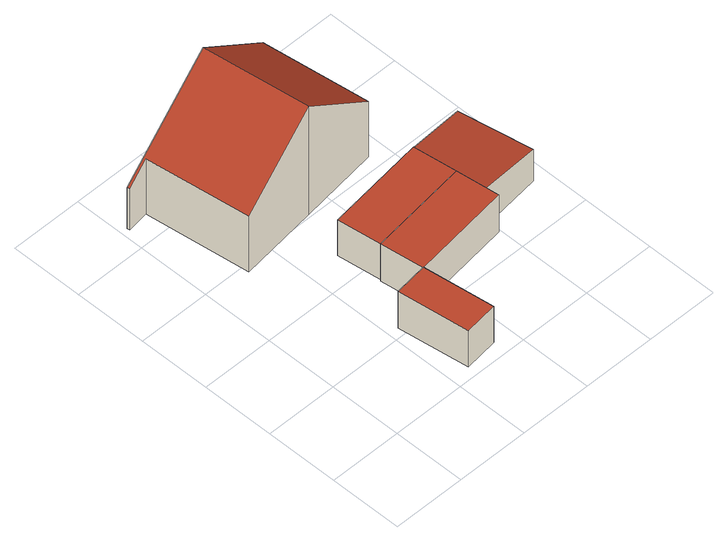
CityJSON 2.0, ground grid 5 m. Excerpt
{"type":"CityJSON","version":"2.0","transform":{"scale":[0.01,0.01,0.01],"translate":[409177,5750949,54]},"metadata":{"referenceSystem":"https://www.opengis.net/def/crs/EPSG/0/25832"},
"CityObjects":{
"building1":{"type":"Building","attributes":{"Gemeindeschluessel":"05515000","Geometrietyp2DReferenz":"3000","function":"51009_1610","roofType":"1000","measuredHeight":2.96},"geometry":[{"type":"Solid","lod":"2","boundaries":[[[[0,1,2,3]],[[4,5,1,0]],[[6,7,5,4]],[[3,2,7,6]],[[4,0,3,6]],[[1,5,7,2]]]],"semantics":{"surfaces":[{"type":"WallSurface"},{"type":"RoofSurface"},{"type":"GroundSurface"}],"values":[[0,0,0,0,1,2]]}}]},
"building2":{"type":"Building","attributes":{"Gemeindeschluessel":"05515000","Geometrietyp2DReferenz":"3000","function":"31001_1000","roofType":"3100","measuredHeight":8.82},"address":[{"country":"Germany","locality":"Münster","thoroughfareNumber":"63","thoroughfareName":"Paul-Klee-Weg"}],"geometry":[{"type":"Solid","lod":"2","boundaries":[[[[8,9,10,11]],[[12,13,9,8]],[[14,15,13,12]],[[16,17,15,14]],[[18,19,17,16]],[[20,21,19,18]],[[22,23,21,20]],[[11,10,23,22]],[[16,14,12,18]],[[8,11,22,20,18,12]],[[9,13,15,17,19,21,23,10]]]],"semantics":{"surfaces":[{"type":"WallSurface"},{"type":"RoofSurface"},{"type":"GroundSurface"}],"values":[[0,0,0,0,0,0,0,0,1,1,2]]}}]},
"building3":{"type":"Building","attributes":{"Gemeindeschluessel":"05515000","Geometrietyp2DReferenz":"3000","function":"31001_2460","roofType":"1000","measuredHeight":3.02},"geometry":[{"type":"Solid","lod":"2","boundaries":[[[[24,25,26,27]],[[28,29,25,24]],[[30,31,29,28]],[[27,26,31,30]],[[28,24,27,30]],[[25,29,31,26]]]],"semantics":{"surfaces":[{"type":"WallSurface"},{"type":"RoofSurface"},{"type":"GroundSurface"}],"values":[[0,0,0,0,1,2]]}}]},
"building4":{"type":"Building","attributes":{"Gemeindeschluessel":"05515000","Geometrietyp2DReferenz":"3000","function":"31001_2460","roofType":"1000","measuredHeight":2.9},"geometry":[{"type":"Solid","lod":"2","boundaries":[[[[32,33,34,27]],[[35,36,33,32]],[[24,37,36,35]],[[27,34,37,24]],[[35,32,27,24]],[[33,36,37,34]]]],"semantics":{"surfaces":[{"type":"WallSurface"},{"type":"RoofSurface"},{"type":"GroundSurface"}],"values":[[0,0,0,0,1,2]]}}]},
"building5":{"type":"Building","attributes":{"Gemeindeschluessel":"05515000","Geometrietyp2DReferenz":"3000","function":"51009_1610","roofType":"2100","measuredHeight":3.08},"geometry":[{"type":"Solid","lod":"2","boundaries":[[[[38,39,40,41]],[[42,43,39,38]],[[44,45,43,42]],[[46,47,45,44]],[[41,40,47,46]],[[44,42,38,41,46]],[[39,43,45,47,40]]]],"semantics":{"surfaces":[{"type":"WallSurface"},{"type":"RoofSurface"},{"type":"GroundSurface"}],"values":[[0,0,0,0,0,1,2]]}}]}
},
"vertices":[
[558,545,417],[558,545,120],[622,57,120],[622,57,417],[789,575,417],[789,575,120],[853,87,417],[853,87,120],
[30,2144,460],[30,2144,125],[32,2125,125],[32,2125,460],[722,2234,1007],[722,2234,125],[1266,2306,577],[1266,2306,125],[1362,1572,577],[1362,1572,125],[818,1501,1007],[818,1501,125],[274,1430,577],[274,1430,125],[181,2145,577],[181,2145,125],
[1442,963,411],[1442,963,109],[750,873,109],[750,873,411],[1479,666,411],[1479,666,109],[789,575,411],[789,575,109],
[711,1171,411],[711,1171,121],[750,873,121],[1403,1262,411],[1403,1262,121],[1442,963,121],
[1403,1262,403],[1403,1262,95],[1442,963,95],[1442,963,403],[1806,1314,355],[1806,1314,95],[1898,811,352],[1898,811,95],[1468,756,403],[1468,756,95]
]}
